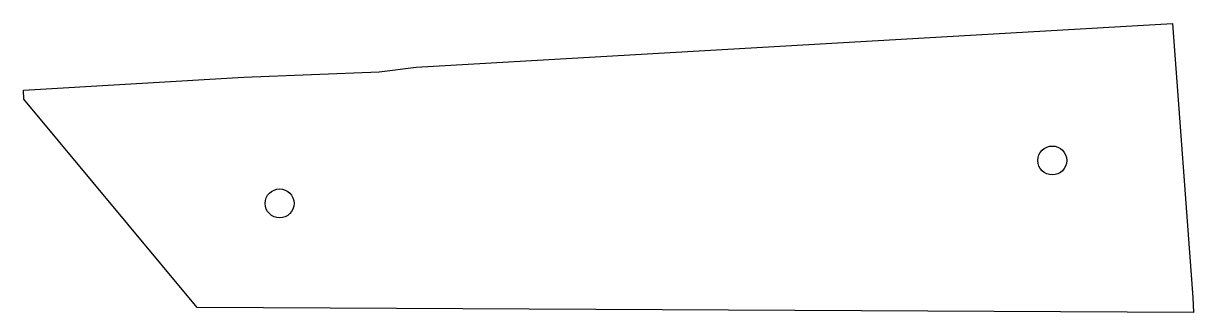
# Model space of a CAD drawing. Header units: millimetres. Extents: x -418.6 to -337.5, y -40.4 to -20.4.
import ezdxf

# ---------------------------------------------------------------- set-up
doc = ezdxf.new("R2010")
doc.units = ezdxf.units.MM
doc.layers.get('0').update_dxf_attribs({"linetype": 'CONTINUOUS'})

msp = doc.modelspace()

# ---------------------------------------------------------------- linework, layer by layer
msp.add_lwpolyline([(-393.926, -23.768), (-391.357, -23.447), (-338.989, -20.417), (-337.588, -39.367), (-337.528, -40.406), (-406.529, -40.067), (-418.524, -25.652), (-418.561, -25.021), (-403.292, -24.138)], close=True)
for centre in [(-347.313, -29.892), (-400.818, -32.859)]:
    msp.add_circle(centre, 1)

doc.saveas('drawing.dxf')
